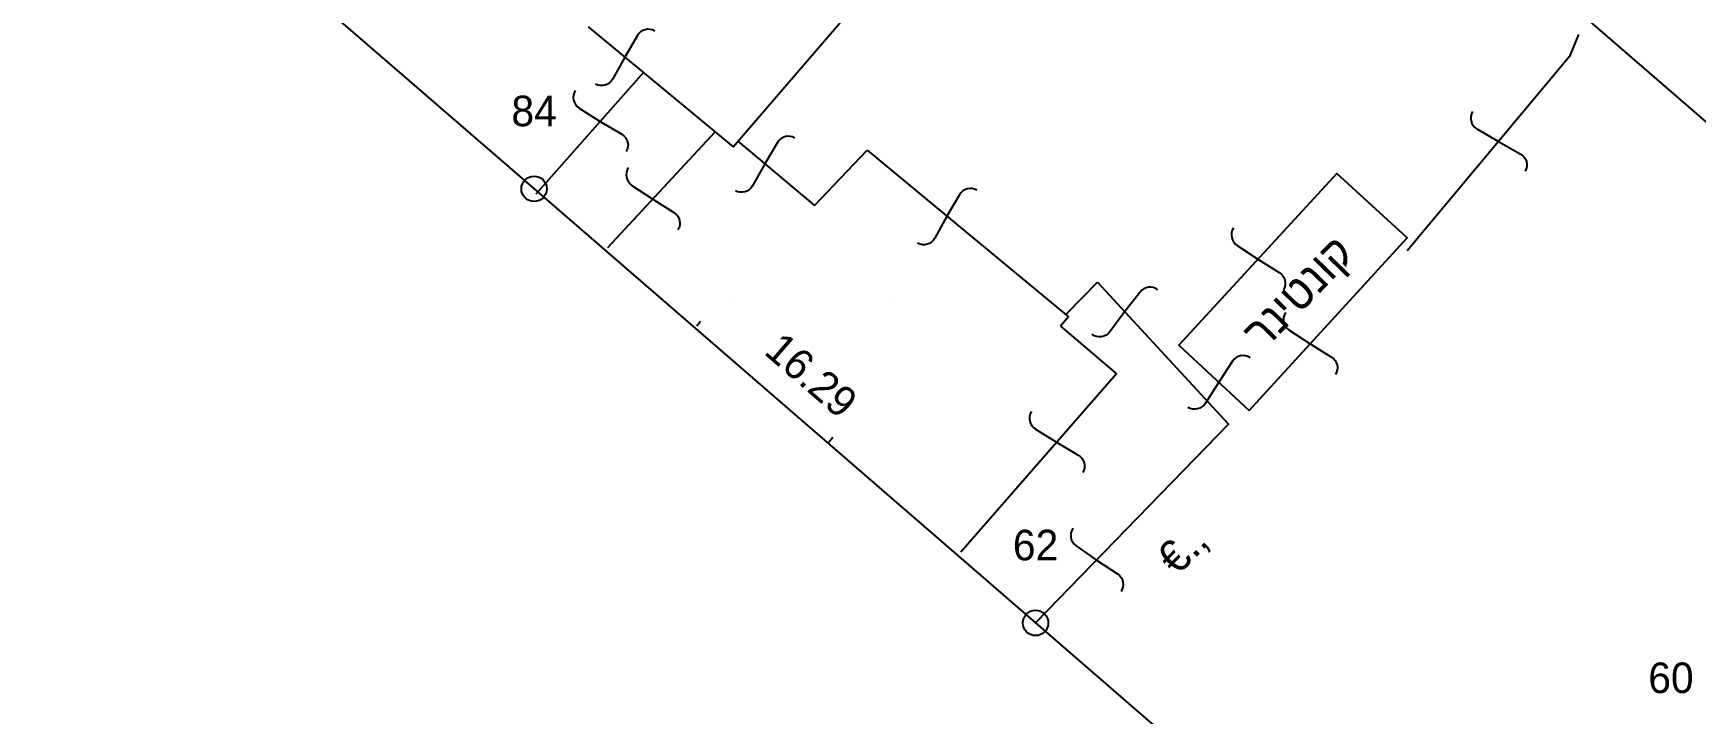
# Model space of a CAD drawing. Header units: feet. Extents: x 199929 to 200372, y 746507 to 746908.
# Drawn here: x 200100.24 to 200141.08, y 746687.25 to 746703.96 of the extents above; entities that cross this region are included whole.
import ezdxf
from ezdxf.enums import TextEntityAlignment as Align

# ---------------------------------------------------------------- set-up
doc = ezdxf.new("R2010")
doc.units = ezdxf.units.FT
doc.header["$LTSCALE"] = 5
doc.header["$MEASUREMENT"] = 0
doc.layers.get('0').update_dxf_attribs({"linetype": 'CONTINUOUS'})
for name, color, linetype in [('121', 3, 'CONTINUOUS'), ('2NEW_PT', 7, 'CONTINUOUS'), ('701', 3, 'CONTINUOUS'), ('701_H', 3, 'CONTINUOUS'), ('723', 3, 'CONTINUOUS'), ('726', 3, 'CONTINUOUS'), ('9286', 3, 'CONTINUOUS'), ('GVUL_C51-', 7, 'CONTINUOUS'), ('MIVNE-H', 7, 'CONTINUOUS'), ('TR_ANOT_FRONTS', 7, 'CONTINUOUS'), ('TR_ANOT_L', 7, 'CONTINUOUS')]:
    doc.layers.add(name, color=color, linetype=linetype)
doc.styles.add('TRHEBTXT', font='HEBTXT.SHX')

# ---------------------------------------------------------------- blocks, each defined once
blk = doc.blocks.new('TRP0002')
at = {"linetype": 'Continuous'}
blk.add_circle((0, 0, 3000), 0.5, dxfattribs=at)
blk.add_point((0, 0))
at = {"style": 'TRHEBTXT', "flags": 8}
blk.add_attdef('NAME', text='', height=1.199999999999999, dxfattribs=at).set_placement((0, 2.099999999976716), align=Align.BOTTOM_CENTER)
blk.add_attdef('HIGHTM', text='', height=1.6, dxfattribs=at).set_placement((-1, 0), align=Align.RIGHT)
blk.add_attdef('HIGHTC', (1, 0), '', height=1.6, dxfattribs=at)
blk.add_attdef('MARK', text='', height=2, dxfattribs=at).set_placement((0, -1.300000000046566), align=Align.TOP_CENTER)
blk = doc.blocks.new('*X145')
at = {"color": 0}
for p, q in [((200116.875, 746701.25), (200116.875, 746701.25)), ((200116.25, 746700), (200116.25, 746700)), ((200117.5, 746700), (200117.5, 746700)), ((200118.75, 746700), (200118.75, 746700)), ((200120, 746700), (200120, 746700)), ((200121.25, 746700), (200121.25, 746700)), ((200115.625, 746698.75), (200115.625, 746698.75)), ((200116.875, 746698.75), (200116.875, 746698.75)), ((200118.125, 746698.75), (200118.125, 746698.75)), ((200119.375, 746698.75), (200119.375, 746698.75)), ((200120.625, 746698.75), (200120.625, 746698.75)), ((200121.875, 746698.75), (200121.875, 746698.75)), ((200123.125, 746698.75), (200123.125, 746698.75)), ((200116.25, 746697.5000000001), (200116.25, 746697.5000000001)), ((200117.5, 746697.5000000001), (200117.5, 746697.5000000001)), ((200118.75, 746697.5000000001), (200118.75, 746697.5000000001)), ((200120, 746697.5000000001), (200120, 746697.5000000001)), ((200121.25, 746697.5000000001), (200121.25, 746697.5000000001)), ((200122.5, 746697.5000000001), (200122.5, 746697.5000000001)), ((200123.75, 746697.5000000001), (200123.75, 746697.5000000001)), ((200125, 746697.5000000001), (200125, 746697.5000000001)), ((200118.125, 746696.2500000001), (200118.125, 746696.2500000001)), ((200119.375, 746696.2500000001), (200119.375, 746696.2500000001)), ((200120.625, 746696.2500000001), (200120.625, 746696.2500000001)), ((200121.875, 746696.2500000001), (200121.875, 746696.2500000001)), ((200123.125, 746696.2500000001), (200123.125, 746696.2500000001)), ((200124.375, 746696.2500000001), (200124.375, 746696.2500000001)), ((200125.625, 746696.2500000001), (200125.625, 746696.2500000001)), ((200120, 746695), (200120, 746695)), ((200121.25, 746695), (200121.25, 746695)), ((200122.5, 746695), (200122.5, 746695)), ((200123.75, 746695), (200123.75, 746695)), ((200125, 746695), (200125, 746695)), ((200126.25, 746695), (200126.25, 746695)), ((200120.625, 746693.75), (200120.625, 746693.75)), ((200121.875, 746693.75), (200121.875, 746693.75)), ((200123.125, 746693.75), (200123.125, 746693.75)), ((200124.375, 746693.75), (200124.375, 746693.75)), ((200122.5, 746692.5000000001), (200122.5, 746692.5000000001)), ((200123.75, 746692.5000000001), (200123.75, 746692.5000000001))]:
    blk.add_line(p, q, dxfattribs=at)
blk = doc.blocks.new('*X146')
at = {"color": 0}
for p, q in [((200132.5, 746700), (200132.5, 746700)), ((200131.875, 746698.75), (200131.875, 746698.75)), ((200133.125, 746698.75), (200133.125, 746698.75)), ((200130, 746697.5000000001), (200130, 746697.5000000001)), ((200131.25, 746697.5000000001), (200131.25, 746697.5000000001)), ((200132.5, 746697.5000000001), (200132.5, 746697.5000000001)), ((200129.375, 746696.25), (200129.375, 746696.25)), ((200130.625, 746696.25), (200130.625, 746696.25)), ((200130, 746695), (200130, 746695))]:
    blk.add_line(p, q, dxfattribs=at)
blk = doc.blocks.new('*X155')
at = {"color": 0}
for p, q in [((200115, 746702.5000000001), (200115, 746702.5000000001)), ((200114.375, 746701.25), (200114.375, 746701.25)), ((200113.75, 746700), (200113.75, 746700))]:
    blk.add_line(p, q, dxfattribs=at)
blk = doc.blocks.new('*X156')
at = {"color": 0}
for p, q in [((200111.25, 746722.5), (200111.25, 746722.5)), ((200109.375, 746721.2500000001), (200109.375, 746721.2500000001)), ((200110.625, 746721.2500000001), (200110.625, 746721.2500000001)), ((200111.875, 746721.2500000001), (200111.875, 746721.2500000001)), ((200113.125, 746721.2500000001), (200113.125, 746721.2500000001)), ((200110, 746720), (200110, 746720)), ((200111.25, 746720), (200111.25, 746720)), ((200112.5, 746720), (200112.5, 746720)), ((200113.75, 746720), (200113.75, 746720)), ((200115, 746720), (200115, 746720)), ((200116.25, 746720), (200116.25, 746720)), ((200110.625, 746718.75), (200110.625, 746718.75)), ((200111.875, 746718.75), (200111.875, 746718.75)), ((200113.125, 746718.75), (200113.125, 746718.75)), ((200114.375, 746718.75), (200114.375, 746718.75)), ((200115.625, 746718.75), (200115.625, 746718.75)), ((200116.875, 746718.75), (200116.875, 746718.75)), ((200118.125, 746718.75), (200118.125, 746718.75)), ((200111.25, 746717.5000000001), (200111.25, 746717.5000000001)), ((200112.5, 746717.5000000001), (200112.5, 746717.5000000001)), ((200113.75, 746717.5000000001), (200113.75, 746717.5000000001)), ((200115, 746717.5000000001), (200115, 746717.5000000001)), ((200116.25, 746717.5000000001), (200116.25, 746717.5000000001)), ((200117.5, 746717.5000000001), (200117.5, 746717.5000000001)), ((200118.75, 746717.5000000001), (200118.75, 746717.5000000001)), ((200110.625, 746716.25), (200110.625, 746716.25)), ((200111.875, 746716.25), (200111.875, 746716.25)), ((200113.125, 746716.25), (200113.125, 746716.25)), ((200114.375, 746716.25), (200114.375, 746716.25)), ((200115.625, 746716.25), (200115.625, 746716.25)), ((200116.875, 746716.25), (200116.875, 746716.25)), ((200118.125, 746716.25), (200118.125, 746716.25)), ((200119.375, 746716.25), (200119.375, 746716.25)), ((200111.25, 746715), (200111.25, 746715)), ((200112.5, 746715), (200112.5, 746715)), ((200113.75, 746715), (200113.75, 746715)), ((200115, 746715), (200115, 746715)), ((200116.25, 746715), (200116.25, 746715)), ((200117.5, 746715), (200117.5, 746715)), ((200118.75, 746715), (200118.75, 746715)), ((200120, 746715), (200120, 746715)), ((200111.875, 746713.75), (200111.875, 746713.75)), ((200113.125, 746713.75), (200113.125, 746713.75)), ((200114.375, 746713.75), (200114.375, 746713.75)), ((200115.625, 746713.75), (200115.625, 746713.75)), ((200116.875, 746713.75), (200116.875, 746713.75)), ((200118.125, 746713.75), (200118.125, 746713.75)), ((200119.375, 746713.75), (200119.375, 746713.75)), ((200120.625, 746713.75), (200120.625, 746713.75)), ((200121.875, 746713.75), (200121.875, 746713.75)), ((200112.5, 746712.5), (200112.5, 746712.5)), ((200113.75, 746712.5), (200113.75, 746712.5)), ((200115, 746712.5), (200115, 746712.5)), ((200116.25, 746712.5), (200116.25, 746712.5)), ((200117.5, 746712.5), (200117.5, 746712.5)), ((200118.75, 746712.5), (200118.75, 746712.5)), ((200120, 746712.5), (200120, 746712.5)), ((200121.25, 746712.5), (200121.25, 746712.5)), ((200122.5, 746712.5), (200122.5, 746712.5)), ((200111.875, 746711.25), (200111.875, 746711.25)), ((200113.125, 746711.25), (200113.125, 746711.25)), ((200114.375, 746711.25), (200114.375, 746711.25)), ((200115.625, 746711.25), (200115.625, 746711.25)), ((200116.875, 746711.25), (200116.875, 746711.25)), ((200118.125, 746711.25), (200118.125, 746711.25)), ((200119.375, 746711.25), (200119.375, 746711.25)), ((200120.625, 746711.25), (200120.625, 746711.25)), ((200121.875, 746711.25), (200121.875, 746711.25)), ((200123.125, 746711.25), (200123.125, 746711.25)), ((200124.375, 746711.25), (200124.375, 746711.25)), ((200112.5, 746710), (200112.5, 746710)), ((200113.75, 746710), (200113.75, 746710)), ((200115, 746710), (200115, 746710)), ((200116.25, 746710), (200116.25, 746710)), ((200117.5, 746710), (200117.5, 746710)), ((200118.75, 746710), (200118.75, 746710)), ((200120, 746710), (200120, 746710)), ((200121.25, 746710), (200121.25, 746710)), ((200122.5, 746710), (200122.5, 746710)), ((200123.75, 746710), (200123.75, 746710)), ((200125, 746710), (200125, 746710)), ((200113.125, 746708.7500000001), (200113.125, 746708.7500000001)), ((200114.375, 746708.7500000001), (200114.375, 746708.7500000001)), ((200115.625, 746708.7500000001), (200115.625, 746708.7500000001)), ((200116.875, 746708.7500000001), (200116.875, 746708.7500000001)), ((200118.125, 746708.7500000001), (200118.125, 746708.7500000001)), ((200119.375, 746708.7500000001), (200119.375, 746708.7500000001)), ((200120.625, 746708.7500000001), (200120.625, 746708.7500000001)), ((200121.875, 746708.7500000001), (200121.875, 746708.7500000001)), ((200123.125, 746708.7500000001), (200123.125, 746708.7500000001)), ((200113.75, 746707.5), (200113.75, 746707.5)), ((200115, 746707.5), (200115, 746707.5)), ((200116.25, 746707.5), (200116.25, 746707.5)), ((200117.5, 746707.5), (200117.5, 746707.5)), ((200118.75, 746707.5), (200118.75, 746707.5)), ((200120, 746707.5), (200120, 746707.5)), ((200121.25, 746707.5), (200121.25, 746707.5)), ((200122.5, 746707.5), (200122.5, 746707.5)), ((200114.375, 746706.25), (200114.375, 746706.25)), ((200115.625, 746706.25), (200115.625, 746706.25)), ((200116.875, 746706.25), (200116.875, 746706.25)), ((200118.125, 746706.25), (200118.125, 746706.25)), ((200119.375, 746706.25), (200119.375, 746706.25)), ((200120.625, 746706.25), (200120.625, 746706.25)), ((200113.75, 746705), (200113.75, 746705)), ((200115, 746705), (200115, 746705)), ((200116.25, 746705), (200116.25, 746705)), ((200117.5, 746705), (200117.5, 746705)), ((200118.75, 746705), (200118.75, 746705)), ((200120, 746705), (200120, 746705)), ((200114.375, 746703.7500000001), (200114.375, 746703.7500000001)), ((200115.625, 746703.7500000001), (200115.625, 746703.7500000001)), ((200116.875, 746703.7500000001), (200116.875, 746703.7500000001)), ((200118.125, 746703.7500000001), (200118.125, 746703.7500000001)), ((200119.375, 746703.7500000001), (200119.375, 746703.7500000001)), ((200116.25, 746702.5000000001), (200116.25, 746702.5000000001)), ((200117.5, 746702.5000000001), (200117.5, 746702.5000000001))]:
    blk.add_line(p, q, dxfattribs=at)
blk = doc.blocks.new('*X35')
at = {"color": 0}
for p, q in [((200116.875, 746701.25), (200116.875, 746701.25)), ((200116.25, 746700), (200116.25, 746700)), ((200117.5, 746700), (200117.5, 746700)), ((200118.75, 746700), (200118.75, 746700)), ((200120, 746700), (200120, 746700)), ((200121.25, 746700), (200121.25, 746700)), ((200115.625, 746698.75), (200115.625, 746698.75)), ((200116.875, 746698.75), (200116.875, 746698.75)), ((200118.125, 746698.75), (200118.125, 746698.75)), ((200119.375, 746698.75), (200119.375, 746698.75)), ((200120.625, 746698.75), (200120.625, 746698.75)), ((200121.875, 746698.75), (200121.875, 746698.75)), ((200123.125, 746698.75), (200123.125, 746698.75)), ((200116.25, 746697.5000000001), (200116.25, 746697.5000000001)), ((200117.5, 746697.5000000001), (200117.5, 746697.5000000001)), ((200118.75, 746697.5000000001), (200118.75, 746697.5000000001)), ((200120, 746697.5000000001), (200120, 746697.5000000001)), ((200121.25, 746697.5000000001), (200121.25, 746697.5000000001)), ((200122.5, 746697.5000000001), (200122.5, 746697.5000000001)), ((200123.75, 746697.5000000001), (200123.75, 746697.5000000001)), ((200125, 746697.5000000001), (200125, 746697.5000000001)), ((200118.125, 746696.2500000001), (200118.125, 746696.2500000001)), ((200119.375, 746696.2500000001), (200119.375, 746696.2500000001)), ((200120.625, 746696.2500000001), (200120.625, 746696.2500000001)), ((200121.875, 746696.2500000001), (200121.875, 746696.2500000001)), ((200123.125, 746696.2500000001), (200123.125, 746696.2500000001)), ((200124.375, 746696.2500000001), (200124.375, 746696.2500000001)), ((200125.625, 746696.2500000001), (200125.625, 746696.2500000001)), ((200120, 746695), (200120, 746695)), ((200121.25, 746695), (200121.25, 746695)), ((200122.5, 746695), (200122.5, 746695)), ((200123.75, 746695), (200123.75, 746695)), ((200125, 746695), (200125, 746695)), ((200126.25, 746695), (200126.25, 746695)), ((200120.625, 746693.75), (200120.625, 746693.75)), ((200121.875, 746693.75), (200121.875, 746693.75)), ((200123.125, 746693.75), (200123.125, 746693.75)), ((200124.375, 746693.75), (200124.375, 746693.75)), ((200122.5, 746692.5000000001), (200122.5, 746692.5000000001)), ((200123.75, 746692.5000000001), (200123.75, 746692.5000000001))]:
    blk.add_line(p, q, dxfattribs=at)
blk = doc.blocks.new('*X36')
at = {"color": 0}
for p, q in [((200132.5, 746700), (200132.5, 746700)), ((200131.875, 746698.75), (200131.875, 746698.75)), ((200133.125, 746698.75), (200133.125, 746698.75)), ((200130, 746697.5000000001), (200130, 746697.5000000001)), ((200131.25, 746697.5000000001), (200131.25, 746697.5000000001)), ((200132.5, 746697.5000000001), (200132.5, 746697.5000000001)), ((200129.375, 746696.25), (200129.375, 746696.25)), ((200130.625, 746696.25), (200130.625, 746696.25)), ((200130, 746695), (200130, 746695))]:
    blk.add_line(p, q, dxfattribs=at)
blk = doc.blocks.new('*X45')
at = {"color": 0}
for p, q in [((200115, 746702.5000000001), (200115, 746702.5000000001)), ((200114.375, 746701.25), (200114.375, 746701.25)), ((200113.75, 746700), (200113.75, 746700))]:
    blk.add_line(p, q, dxfattribs=at)
blk = doc.blocks.new('*X46')
at = {"color": 0}
for p, q in [((200111.25, 746722.5), (200111.25, 746722.5)), ((200109.375, 746721.2500000001), (200109.375, 746721.2500000001)), ((200110.625, 746721.2500000001), (200110.625, 746721.2500000001)), ((200111.875, 746721.2500000001), (200111.875, 746721.2500000001)), ((200113.125, 746721.2500000001), (200113.125, 746721.2500000001)), ((200110, 746720), (200110, 746720)), ((200111.25, 746720), (200111.25, 746720)), ((200112.5, 746720), (200112.5, 746720)), ((200113.75, 746720), (200113.75, 746720)), ((200115, 746720), (200115, 746720)), ((200116.25, 746720), (200116.25, 746720)), ((200110.625, 746718.75), (200110.625, 746718.75)), ((200111.875, 746718.75), (200111.875, 746718.75)), ((200113.125, 746718.75), (200113.125, 746718.75)), ((200114.375, 746718.75), (200114.375, 746718.75)), ((200115.625, 746718.75), (200115.625, 746718.75)), ((200116.875, 746718.75), (200116.875, 746718.75)), ((200118.125, 746718.75), (200118.125, 746718.75)), ((200111.25, 746717.5000000001), (200111.25, 746717.5000000001)), ((200112.5, 746717.5000000001), (200112.5, 746717.5000000001)), ((200113.75, 746717.5000000001), (200113.75, 746717.5000000001)), ((200115, 746717.5000000001), (200115, 746717.5000000001)), ((200116.25, 746717.5000000001), (200116.25, 746717.5000000001)), ((200117.5, 746717.5000000001), (200117.5, 746717.5000000001)), ((200118.75, 746717.5000000001), (200118.75, 746717.5000000001)), ((200110.625, 746716.25), (200110.625, 746716.25)), ((200111.875, 746716.25), (200111.875, 746716.25)), ((200113.125, 746716.25), (200113.125, 746716.25)), ((200114.375, 746716.25), (200114.375, 746716.25)), ((200115.625, 746716.25), (200115.625, 746716.25)), ((200116.875, 746716.25), (200116.875, 746716.25)), ((200118.125, 746716.25), (200118.125, 746716.25)), ((200119.375, 746716.25), (200119.375, 746716.25)), ((200111.25, 746715), (200111.25, 746715)), ((200112.5, 746715), (200112.5, 746715)), ((200113.75, 746715), (200113.75, 746715)), ((200115, 746715), (200115, 746715)), ((200116.25, 746715), (200116.25, 746715)), ((200117.5, 746715), (200117.5, 746715)), ((200118.75, 746715), (200118.75, 746715)), ((200120, 746715), (200120, 746715)), ((200111.875, 746713.75), (200111.875, 746713.75)), ((200113.125, 746713.75), (200113.125, 746713.75)), ((200114.375, 746713.75), (200114.375, 746713.75)), ((200115.625, 746713.75), (200115.625, 746713.75)), ((200116.875, 746713.75), (200116.875, 746713.75)), ((200118.125, 746713.75), (200118.125, 746713.75)), ((200119.375, 746713.75), (200119.375, 746713.75)), ((200120.625, 746713.75), (200120.625, 746713.75)), ((200121.875, 746713.75), (200121.875, 746713.75)), ((200112.5, 746712.5), (200112.5, 746712.5)), ((200113.75, 746712.5), (200113.75, 746712.5)), ((200115, 746712.5), (200115, 746712.5)), ((200116.25, 746712.5), (200116.25, 746712.5)), ((200117.5, 746712.5), (200117.5, 746712.5)), ((200118.75, 746712.5), (200118.75, 746712.5)), ((200120, 746712.5), (200120, 746712.5)), ((200121.25, 746712.5), (200121.25, 746712.5)), ((200122.5, 746712.5), (200122.5, 746712.5)), ((200111.875, 746711.25), (200111.875, 746711.25)), ((200113.125, 746711.25), (200113.125, 746711.25)), ((200114.375, 746711.25), (200114.375, 746711.25)), ((200115.625, 746711.25), (200115.625, 746711.25)), ((200116.875, 746711.25), (200116.875, 746711.25)), ((200118.125, 746711.25), (200118.125, 746711.25)), ((200119.375, 746711.25), (200119.375, 746711.25)), ((200120.625, 746711.25), (200120.625, 746711.25)), ((200121.875, 746711.25), (200121.875, 746711.25)), ((200123.125, 746711.25), (200123.125, 746711.25)), ((200124.375, 746711.25), (200124.375, 746711.25)), ((200112.5, 746710), (200112.5, 746710)), ((200113.75, 746710), (200113.75, 746710)), ((200115, 746710), (200115, 746710)), ((200116.25, 746710), (200116.25, 746710)), ((200117.5, 746710), (200117.5, 746710)), ((200118.75, 746710), (200118.75, 746710)), ((200120, 746710), (200120, 746710)), ((200121.25, 746710), (200121.25, 746710)), ((200122.5, 746710), (200122.5, 746710)), ((200123.75, 746710), (200123.75, 746710)), ((200125, 746710), (200125, 746710)), ((200113.125, 746708.7500000001), (200113.125, 746708.7500000001)), ((200114.375, 746708.7500000001), (200114.375, 746708.7500000001)), ((200115.625, 746708.7500000001), (200115.625, 746708.7500000001)), ((200116.875, 746708.7500000001), (200116.875, 746708.7500000001)), ((200118.125, 746708.7500000001), (200118.125, 746708.7500000001)), ((200119.375, 746708.7500000001), (200119.375, 746708.7500000001)), ((200120.625, 746708.7500000001), (200120.625, 746708.7500000001)), ((200121.875, 746708.7500000001), (200121.875, 746708.7500000001)), ((200123.125, 746708.7500000001), (200123.125, 746708.7500000001)), ((200113.75, 746707.5), (200113.75, 746707.5)), ((200115, 746707.5), (200115, 746707.5)), ((200116.25, 746707.5), (200116.25, 746707.5)), ((200117.5, 746707.5), (200117.5, 746707.5)), ((200118.75, 746707.5), (200118.75, 746707.5)), ((200120, 746707.5), (200120, 746707.5)), ((200121.25, 746707.5), (200121.25, 746707.5)), ((200122.5, 746707.5), (200122.5, 746707.5)), ((200114.375, 746706.25), (200114.375, 746706.25)), ((200115.625, 746706.25), (200115.625, 746706.25)), ((200116.875, 746706.25), (200116.875, 746706.25)), ((200118.125, 746706.25), (200118.125, 746706.25)), ((200119.375, 746706.25), (200119.375, 746706.25)), ((200120.625, 746706.25), (200120.625, 746706.25)), ((200113.75, 746705), (200113.75, 746705)), ((200115, 746705), (200115, 746705)), ((200116.25, 746705), (200116.25, 746705)), ((200117.5, 746705), (200117.5, 746705)), ((200118.75, 746705), (200118.75, 746705)), ((200120, 746705), (200120, 746705)), ((200114.375, 746703.7500000001), (200114.375, 746703.7500000001)), ((200115.625, 746703.7500000001), (200115.625, 746703.7500000001)), ((200116.875, 746703.7500000001), (200116.875, 746703.7500000001)), ((200118.125, 746703.7500000001), (200118.125, 746703.7500000001)), ((200119.375, 746703.7500000001), (200119.375, 746703.7500000001)), ((200116.25, 746702.5000000001), (200116.25, 746702.5000000001)), ((200117.5, 746702.5000000001), (200117.5, 746702.5000000001))]:
    blk.add_line(p, q, dxfattribs=at)
blk = doc.blocks.new('ANOT23')
at = {"style": 'TRHEBTXT', "flags": 8}
blk.add_attdef('TEXT', text='', height=1.28, dxfattribs=at).set_placement((-0.08824412889909901, -1.45339650480667), align=Align.TOP_CENTER)
blk = doc.blocks.new('ANOT105')
blk.add_lwpolyline([(0.2548387223418755, 1.539248901570127, 0.4142135623730951), (-0.1578795218983481, 0.965085465890645), (1e-16, 0), (0.1839900939740541, -0.9680819344707191, -0.4142135623730951), (-0.2130703997891993, -1.553182749965349)], format="xyb")
blk = doc.blocks.new('TR_FRONT')
at = {"style": 'TRHEBTXT', "flags": 8}
blk.add_attdef('FRONT', text='', height=1.199999999999999, dxfattribs=at).set_placement((0, -1), align=Align.TOP_CENTER)

msp = doc.modelspace()

# ---------------------------------------------------------------- linework, layer by layer
at = {"layer": '121'}
for p, q in [((200138.2, 746703.93), (200137.98, 746703.39)), ((200137.98, 746703.39), (200133.99, 746698.62))]:
    msp.add_line(p, q, dxfattribs=at)
at = {"layer": '701'}
for p, q in [((200114.35, 746698.6999999998), (200116.9869024549, 746701.5371735276)), ((200117.5477123572, 746701.3067854596), (200119.43, 746699.73)), ((200119.43, 746699.73), (200120.72, 746701.0899999999)), ((200120.72, 746701.0899999999), (200125.67, 746697)), ((200125.67, 746697), (200125.47, 746696.7700000001)), ((200116.63, 746696.88), (200116.54, 746696.7700000001)), ((200125.47, 746696.7700000001), (200126.85, 746695.6)), ((200126.85, 746695.6), (200123.02, 746691.2199999999)), ((200119.77, 746693.9100000001), (200119.88, 746694.0400000002))]:
    msp.add_line(p, q, dxfattribs=at)
msp.add_lwpolyline([(200113.87, 746704.12), (200117.43, 746701.17), (200125.7, 746710.78), (200118.67, 746716.8700000001), (200119.31, 746717.79), (200115.01, 746721.36), (200114.35, 746720.67), (200110.9, 746723.5699999998), (200108.94, 746721.21)], dxfattribs=at)
msp.add_lwpolyline([(200113.87, 746704.12), (200117.43, 746701.17), (200125.7, 746710.78), (200118.67, 746716.8700000001), (200119.31, 746717.79), (200115.01, 746721.36), (200114.35, 746720.67), (200110.9, 746723.5699999998), (200108.94, 746721.21)], dxfattribs=at)
at = {"layer": '723'}
msp.add_line((200115.2286534374, 746702.9941495395), (200112.58, 746700.01), dxfattribs=at)
at = {"layer": '726'}
msp.add_lwpolyline([(200130.11, 746694.7), (200133.99, 746698.9399999998), (200132.26, 746700.5200000001), (200128.38, 746696.3), (200130.11, 746694.7)], dxfattribs=at)
msp.add_lwpolyline([(200130.11, 746694.7), (200133.99, 746698.9399999998), (200132.26, 746700.5200000001), (200128.38, 746696.3), (200130.11, 746694.7)], dxfattribs=at)
at = {"layer": '9286'}
for p, q in [((200125.62, 746697.0699999998), (200126.38, 746697.85)), ((200126.38, 746697.85), (200129.6, 746694.36)), ((200129.6, 746694.36), (200124.86, 746689.48))]:
    msp.add_line(p, q, dxfattribs=at)
at = {"layer": 'GVUL_C51-'}
for p, q in [((200093.65, 746716.48), (200112.54, 746700.14)), ((200148.61, 746695.4900000001), (200135.32, 746706.99)), ((200112.54, 746700.14), (200124.86, 746689.48)), ((200124.86, 746689.48), (200135.3422191514, 746680.4101577797))]:
    msp.add_line(p, q, dxfattribs=at)
at = {"layer": 'MIVNE-H'}
for p, q in [((200125, 746697.5000000001), (200125, 746697.5000000001)), ((200126.25, 746697.5000000001), (200126.25, 746697.5000000001)), ((200126.875, 746696.2500000001), (200126.875, 746696.2500000001)), ((200118.75, 746695), (200118.75, 746695)), ((200126.25, 746695), (200126.25, 746695)), ((200127.5, 746695), (200127.5, 746695)), ((200128.75, 746695), (200128.75, 746695)), ((200125.625, 746693.75), (200125.625, 746693.75)), ((200126.875, 746693.75), (200126.875, 746693.75)), ((200128.125, 746693.75), (200128.125, 746693.75)), ((200125, 746692.5), (200125, 746692.5)), ((200126.25, 746692.5), (200126.25, 746692.5)), ((200127.5, 746692.5), (200127.5, 746692.5)), ((200123.125, 746691.2500000001), (200123.125, 746691.2500000001)), ((200124.375, 746691.2500000001), (200124.375, 746691.2500000001)), ((200125.625, 746691.2500000001), (200125.625, 746691.2500000001)), ((200125, 746690), (200125, 746690))]:
    msp.add_line(p, q, dxfattribs=at)

# ---------------------------------------------------------------- block references
at = {"layer": '2NEW_PT', "xscale": 0.625, "yscale": 0.625, "zscale": 0.625}
for p, values in [((200112.54, 746700.14), {'NAME': '84'}), ((200124.86, 746689.48), {'NAME': '62'}), ((200140.47, 746686.2199999999), {'NAME': '60'})]:
    msp.add_blockref('TRP0002', p, dxfattribs=at).add_auto_attribs(values)
at = {"layer": '701_H'}
for name in ['*X156', '*X46', '*X155', '*X45', '*X145', '*X35', '*X146', '*X36']:
    msp.add_blockref(name, (0, 0), dxfattribs=at)
at = {"layer": 'TR_ANOT_FRONTS'}
ref = msp.add_blockref('TR_FRONT', (200118.7, 746694.8099999998), dxfattribs=dict(at, xscale=0.625, yscale=0.625, zscale=0.625, rotation=139.1316830160407))
ref.add_attrib('FRONT', '16.29', dxfattribs={"layer": '0', "height": 0.75, "rotation": 319.1316830160408, "style": 'TRHEBTXT', "flags": 8}).set_placement((200119.5996937773, 746695.8497961853), align=Align.TOP_CENTER)
at = {"layer": 'TR_ANOT_L', "xscale": 0.6250000000000001, "yscale": 0.6250000000000001, "zscale": 0.6250000000000001}
for p, rotation in [((200114.7678629438, 746703.3759843581), 320.3530986202752), ((200114.1659004187, 746701.7967811384), 48.40857442208758), ((200136.2308932727, 746701.2989626344), 50.08826019750785), ((200118.209742234, 746700.7522054581), 320.0472149992), ((200115.4532455712, 746699.8870363742), 47.09525256589635), ((200122.68381116, 746699.4673762334), 320.4343500121577), ((200130.3230520582, 746698.4133195069), 47.40359703757029), ((200127.049469608, 746697.1243947416), 312.6957497292774), ((200131.6032638896, 746696.3318141473), 47.53854459830184), ((200129.3586493925, 746695.394890735), 317.2356368941763), ((200125.3763002075, 746693.9146722999), 48.83260216726877), ((200126.3584673667, 746691.0227258962), 45.83376745504417)]:
    msp.add_blockref('ANOT105', p, dxfattribs=dict(at, rotation=rotation))
at = {"layer": 'TR_ANOT_L'}
ref = msp.add_blockref('ANOT23', (200131.6349234497, 746696.9373186906), dxfattribs=dict(at, xscale=0.625, yscale=0.625, zscale=0.625, rotation=45.83376745504417))
ref.add_attrib('TEXT', 'רניטנוק', dxfattribs={"layer": '0', "height": 0.8000000000000002, "rotation": 45.83376745504417, "style": 'TRHEBTXT', "flags": 8}).set_placement((200131.0239948196, 746697.8801671528), align=Align.TOP_CENTER)
at = {"layer": 'TR_ANOT_L', "xscale": 0.625, "yscale": 0.625, "zscale": 0.625, "rotation": 45.83376745504417}
msp.add_blockref('ANOT23', (200127.5477265485, 746692.2471108771), dxfattribs=at).add_auto_attribs({'TEXT': '€.‚'})

doc.saveas('drawing.dxf')
